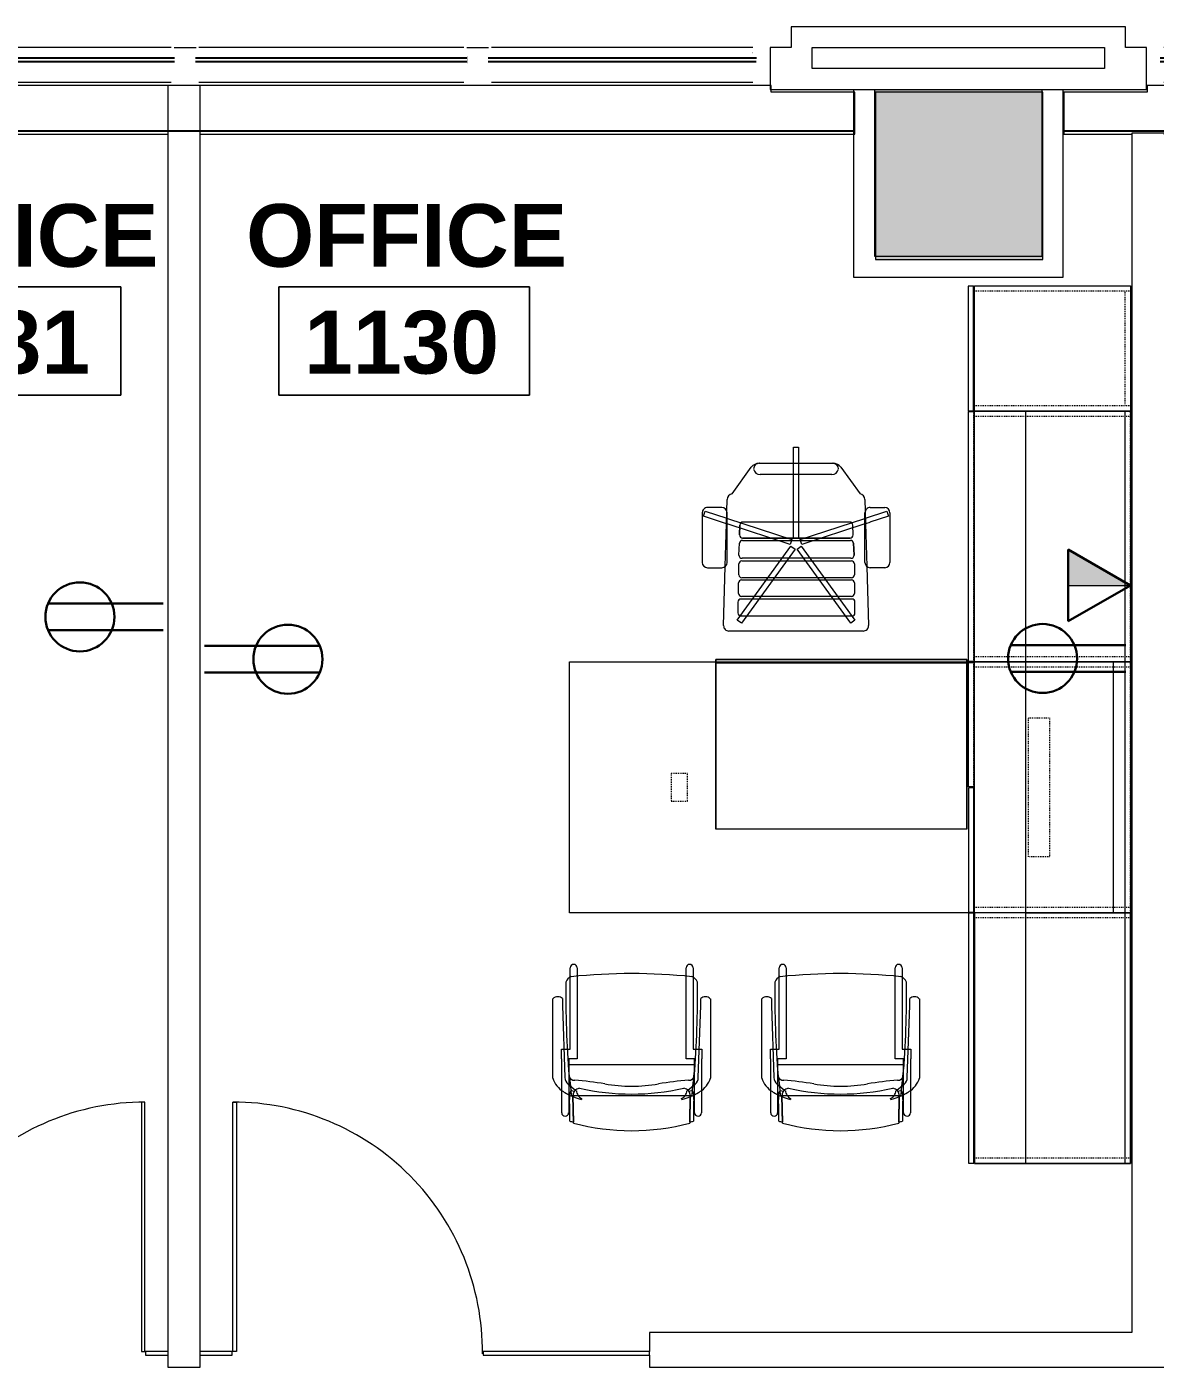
# Model space of a CAD drawing. Header units: inches. Extents: x -1221 to 179, y -822 to 880.
# Drawn here: x -557.8 to -395.8, y 661.3 to 853.7 of the extents above; entities that cross this region are included whole.
import ezdxf
from ezdxf.xclip import XClip

# ---------------------------------------------------------------- set-up
doc = ezdxf.new("R2010")
doc.units = ezdxf.units.IN
doc.header["$MEASUREMENT"] = 0
doc.header["$XCLIPFRAME"] = 2
doc.linetypes.add('L1$0$2DASHES', pattern=[163.199999, 71.999999, -24, 9.6, -24, 9.6, -24])
doc.linetypes.add('X1$0$Dash', pattern=[0.25, 0.125, -0.125])
doc.layers.add('L1$0$A-Anno-Revs-FinF', color=181, linetype='Continuous')
doc.layers.add('L1$0$GLZ_GLAZING', color=7, linetype='Continuous')
for name, color, linetype, lineweight in [('L1$0$ArchiCAD Windows_Pen_No__4', 4, 'Continuous', 9), ('L1$0$BB Columns_Pen_No__3', 7, 'Continuous', 20), ('L1$0$BB Columns_Pen_No__7', 7, 'Continuous', 20), ('L1$0$BB Columns_Pen_No__95', 8, 'Continuous', 20), ('L1$0$BB Shell_Pen_No__100', 7, 'Continuous', 20), ('X1$0$18_0109_REV_dwg _7_', 8, 'Continuous', 9), ('X1$0$A-ANNO-NOTE', 131, 'Continuous', 30), ('X1$0$A-AREA-IDEN', 2, 'Continuous', 9), ('X1$0$A-DOOR', 31, 'Continuous', 13), ('X1$0$A-WALL', 113, 'Continuous', 9), ('X1$0$I-FURN', 30, 'Continuous', 9), ('X1$0$I-FURN-PNLS', 30, 'X1$0$Dash', 9), ('X1$0$I-WALL', 2, 'Continuous', 9), ('X1$0$S-COLS', 52, 'Continuous', 9)]:
    doc.layers.add(name, color=color, linetype=linetype, lineweight=lineweight)
doc.styles.add('X1$0$Swis721 Lt BT_B', font='', dxfattribs={"height": 9})
doc.styles.get('X1$0$Swis721 Lt BT_B').set_extended_font_data('Swis721 Lt BT', bold=True)

# ---------------------------------------------------------------- blocks, each defined once
blk = doc.blocks.new('L1$0$window-fixed')
at = {"layer": 'L1$0$ArchiCAD Windows_Pen_No__4', "linetype": 'L1$0$2DASHES'}
for p, q in [((-6723.6, 3788.31), (-6761.1, 3788.31)), ((-6681.6, 3788.31), (-6719.6, 3788.31)), ((-6640.1, 3788.31), (-6677.6, 3788.31)), ((-6723.6, 3783.31), (-6761.1, 3783.31)), ((-6681.6, 3783.31), (-6719.6, 3783.31)), ((-6640.09, 3783.31), (-6677.6, 3783.31))]:
    blk.add_line(p, q, dxfattribs=at)
at = {"layer": 'L1$0$ArchiCAD Windows_Pen_No__4', "linetype": 'Continuous'}
for p, q in [((-6723.17, 3788.31), (-6721.6, 3788.31)), ((-6721.6, 3788.31), (-6720.02, 3788.31)), ((-6681.17, 3788.31), (-6679.6, 3788.31)), ((-6679.6, 3788.31), (-6678.02, 3788.31))]:
    blk.add_line(p, q, dxfattribs=at)
at = {"layer": 'L1$0$GLZ_GLAZING', "color": 30, "linetype": 'Continuous'}
for p, q in [((-6723.1, 3786.81), (-6761.6, 3786.81)), ((-6761.6, 3786.32), (-6723.1, 3786.31)), ((-6681.1, 3786.81), (-6720.1, 3786.81)), ((-6720.1, 3786.32), (-6681.1, 3786.31)), ((-6639.59, 3786.81), (-6678.1, 3786.81)), ((-6678.1, 3786.32), (-6639.6, 3786.31))]:
    blk.add_line(p, q, dxfattribs=at)
at = {"layer": 'L1$0$GLZ_GLAZING', "color": 30, "linetype": 'Continuous', "const_width": 0.00174}
for points in [[(-6763.6, 3783.31), (-6761.1, 3783.31), (-6761.1, 3786.06), (-6761.6, 3786.06), (-6761.6, 3787.06), (-6761.1, 3787.06), (-6761.1, 3788.31), (-6763.6, 3788.31), (-6763.6, 3787.06), (-6763.6, 3787.06), (-6763.6, 3786.06), (-6763.6, 3786.06)], [(-6723.1, 3786.06), (-6723.1, 3787.06), (-6761.6, 3787.06), (-6761.6, 3786.07), (-6723.1, 3786.06)], [(-6719.6, 3783.31), (-6723.6, 3783.31), (-6723.6, 3786.06), (-6723.1, 3786.06), (-6723.1, 3787.06), (-6723.6, 3787.06), (-6723.6, 3788.31), (-6719.6, 3788.31), (-6719.6, 3787.06), (-6720.1, 3787.06), (-6720.1, 3786.06), (-6719.6, 3786.06)], [(-6681.1, 3786.06), (-6681.1, 3787.06), (-6720.1, 3787.06), (-6720.1, 3786.07), (-6681.59, 3786.06)], [(-6677.6, 3783.31), (-6681.6, 3783.31), (-6681.6, 3786.06), (-6681.1, 3786.06), (-6681.1, 3787.06), (-6681.6, 3787.06), (-6681.6, 3788.31), (-6677.6, 3788.31), (-6677.6, 3787.06), (-6678.1, 3787.06), (-6678.1, 3786.06), (-6677.6, 3786.06)], [(-6639.59, 3786.06), (-6639.59, 3787.06), (-6678.1, 3787.06), (-6678.1, 3786.07), (-6639.59, 3786.06)]]:
    blk.add_lwpolyline(points, close=True, dxfattribs=at)
blk.add_lwpolyline([(-6637.6, 3783.31), (-6637.6, 3788.31), (-6640.1, 3788.31), (-6640.09, 3787.06), (-6639.59, 3787.06), (-6639.59, 3786.06), (-6640.09, 3786.06), (-6640.09, 3783.31), (-6637.6, 3783.31)], dxfattribs=at)
blk = doc.blocks.new('L1')
at = {"layer": 'L1$0$BB Columns_Pen_No__95', "linetype": 'Continuous', "lineweight": 0, "true_color": 0x3f3f3f}
blk.add_hatch(color=250, dxfattribs=at).paths.add_polyline_path([(-6802.69, 3767.32), (-6802.69, 3743.32), (-6778.69, 3743.32), (-6778.69, 3767.32)])
at = {"layer": 'L1$0$A-Anno-Revs-FinF'}
for p, q in [((-6805.69, 3761.32), (-6955.69, 3761.32)), ((-6625.69, 3761.32), (-6775.69, 3761.32))]:
    blk.add_line(p, q, dxfattribs=at)
at = {"layer": 'L1$0$BB Columns_Pen_No__3', "linetype": 'Continuous'}
for p, q in [((-6805.69, 3740.32), (-6805.69, 3767.32)), ((-6775.69, 3767.32), (-6775.69, 3740.32)), ((-6775.69, 3740.32), (-6805.69, 3740.32))]:
    blk.add_line(p, q, dxfattribs=at)
at = {"layer": 'L1$0$BB Columns_Pen_No__7', "linetype": 'Continuous', "flags": 128}
blk.add_lwpolyline([(-6802.69, 3767.32), (-6778.69, 3767.32), (-6778.69, 3743.32), (-6802.69, 3743.32)], close=True, dxfattribs=at)
at = {"layer": 'L1$0$BB Shell_Pen_No__100', "linetype": 'Continuous'}
blk.add_line((-6763.69, 3767.32), (-6763.69, 3773.32), dxfattribs=at)
at = {"layer": 'L1$0$BB Shell_Pen_No__100', "linetype": 'Continuous', "flags": 128}
for points in [[(-6814.69, 3776.32), (-6814.69, 3773.32)], [(-6766.69, 3776.32), (-6814.69, 3776.32)], [(-6766.69, 3773.32), (-6766.69, 3776.32)], [(-6817.69, 3773.32), (-6817.69, 3767.32), (-6769.69, 3767.32)], [(-6814.69, 3773.32), (-6817.69, 3773.32)], [(-6811.69, 3770.32), (-6811.69, 3773.32)], [(-6811.69, 3773.32), (-6769.69, 3773.32)], [(-6769.69, 3773.32), (-6769.69, 3770.32)], [(-6763.69, 3773.32), (-6766.69, 3773.32)], [(-6769.69, 3770.32), (-6811.69, 3770.32)], [(-6769.69, 3767.32), (-6763.69, 3767.32)]]:
    blk.add_lwpolyline(points, dxfattribs=at)
at = {"layer": 'L1$0$A-Anno-Revs-FinF'}
for p in [(-180.09, -14.99), (-0.09, -14.99)]:
    blk.add_blockref('L1$0$window-fixed', p, dxfattribs=at)
blk = doc.blocks.new('X1$0$F - EXECUTIVE DESK 2 - F - EXECUTIVE DESK 2-V7-FIRST FLOOR POWER _ SIGNAL')
at = {"layer": 'X1$0$I-FURN'}
for p, q in [((23.5, -35.87), (23.5, -12)), ((23.5, -12), (23.5, -35.86)), ((23.5, -12), (59.5, -12)), ((23.5, -12), (59.5, -12)), ((59.5, -35.86), (59.5, -12)), ((59.5, -12), (59.5, -35.87)), ((23.5, -35.87), (23.5, -35.99)), ((23.5, -36), (23.5, -35.87)), ((23.5, -35.87), (23.5, -36)), ((23.5, -35.93), (23.5, -35.87)), ((59.5, -35.87), (23.5, -35.87)), ((59.5, -35.87), (23.5, -35.87)), ((23.5, -35.99), (23.5, -35.93)), ((23.5, -36), (23.5, -36.1)), ((23.5, -36.37), (23.5, -36)), ((23.5, -36.14), (23.5, -36)), ((23.5, -36.02), (23.5, -36.08)), ((23.5, -36.13), (23.5, -36.17)), ((23.5, -36.17), (23.5, -36.14)), ((23.5, -36.17), (23.5, -36.22)), ((23.5, -36.17), (23.5, -36.18)), ((23.5, -36.18), (23.5, -36.17)), ((23.5, -36.22), (23.5, -36.37)), ((23.5, -36.37), (59.5, -36.37)), ((59.5, -35.87), (59.5, -35.93)), ((59.5, -36), (59.5, -35.87)), ((59.5, -35.87), (59.5, -36)), ((59.5, -35.99), (59.5, -35.87)), ((59.5, -35.93), (59.5, -35.99)), ((59.5, -36), (59.5, -36.05)), ((59.5, -36), (59.5, -36.22)), ((59.5, -36.1), (59.5, -36)), ((59.5, -36.08), (59.5, -36.02)), ((59.5, -36.05), (59.5, -36.18)), ((59.5, -36.18), (59.5, -36.13)), ((59.5, -36.37), (59.5, -36.17)), ((59.5, -36.22), (59.5, -36.3)), ((59.5, -36.3), (59.5, -36.35)), ((59.5, -36.35), (59.5, -36.37)), ((37.84, -49.71), (37.6, -41.21)), ((38.35, -40.44), (57.65, -40.44)), ((39.56, -42.02), (40.16, -41.57)), ((47.26, -52.62), (39.56, -42.02)), ((40.16, -41.57), (47.86, -52.17)), ((48.14, -52.17), (55.84, -41.57)), ((56.44, -42.02), (48.74, -52.62)), ((55.84, -41.57), (56.44, -42.02)), ((58.4, -41.21), (58.16, -49.71)), ((39.55, -43.05), (39.55, -44.59)), ((39.55, -43.05), (39.55, -44.59)), ((55.91, -42.61), (39.99, -42.61)), ((55.91, -42.61), (39.99, -42.61)), ((56.35, -44.59), (56.35, -43.05)), ((56.35, -44.59), (56.35, -43.05)), ((39.61, -47.35), (39.61, -45.85)), ((39.61, -47.35), (39.61, -45.85)), ((39.99, -45.03), (55.9, -45.03)), ((39.99, -45.03), (55.9, -45.03)), ((40.06, -45.41), (55.82, -45.41)), ((40.06, -45.41), (55.82, -45.41)), ((56.26, -45.85), (56.26, -47.35)), ((56.26, -45.85), (56.26, -47.35)), ((55.82, -47.79), (40.06, -47.79)), ((55.82, -47.79), (40.06, -47.79)), ((40.06, -48.07), (55.78, -48.07)), ((40.06, -48.07), (55.78, -48.07)), ((35.28, -49.53), (37.36, -49.53)), ((38.06, -57.42), (37.84, -49.74)), ((39.61, -50.08), (39.61, -48.51)), ((39.61, -50.08), (39.61, -48.51)), ((56.22, -48.51), (56.22, -50.08)), ((56.22, -48.51), (56.22, -50.08)), ((58.16, -49.74), (57.94, -57.42)), ((60.72, -49.53), (58.64, -49.53)), ((34.54, -57.42), (34.54, -50.28)), ((38.11, -50.28), (38.11, -57.42)), ((39.76, -53.03), (39.68, -51.34)), ((39.68, -51.34), (39.76, -53.03)), ((55.78, -50.52), (40.06, -50.52)), ((55.78, -50.52), (40.06, -50.52)), ((40.12, -50.88), (55.75, -50.88)), ((40.12, -50.88), (55.75, -50.88)), ((56.19, -51.34), (56.11, -53.03)), ((56.19, -51.34), (56.11, -53.03)), ((57.9, -50.28), (57.9, -57.42)), ((61.47, -57.42), (61.47, -50.28)), ((38.11, -55.82), (47.17, -52.87)), ((47.41, -53.59), (38.15, -56.6)), ((55.67, -53.45), (40.2, -53.45)), ((55.67, -53.45), (40.2, -53.45)), ((55.67, -53.79), (40.24, -53.79)), ((40.24, -53.79), (55.67, -53.79)), ((47.17, -52.87), (47.41, -53.59)), ((47.86, -52.17), (47.26, -52.62)), ((47.63, -53.75), (48.38, -53.75)), ((47.63, -64.52), (47.63, -53.75)), ((48.74, -52.62), (48.14, -52.17)), ((48.38, -53.75), (48.38, -64.52)), ((48.6, -53.59), (48.83, -52.87)), ((57.85, -56.6), (48.6, -53.59)), ((48.83, -52.87), (57.9, -55.82)), ((39.8, -54.24), (39.84, -55.66)), ((39.8, -54.24), (39.84, -55.66)), ((56.07, -55.66), (56.11, -54.24)), ((56.11, -54.24), (56.07, -55.66)), ((34.71, -56.92), (37.41, -56.05)), ((34.95, -57.64), (34.71, -56.92)), ((38.04, -56.63), (34.95, -57.64)), ((37.42, -56.04), (38.01, -55.85)), ((38.01, -55.85), (38.11, -55.82)), ((38.11, -56.61), (38.04, -56.63)), ((38.06, -57.65), (38.06, -57.47)), ((38.11, -59.31), (38.06, -57.65)), ((40.28, -56.09), (55.63, -56.09)), ((40.28, -56.09), (55.63, -56.09)), ((57.94, -57.65), (57.89, -59.31)), ((57.9, -55.82), (57.99, -55.85)), ((57.96, -56.63), (57.9, -56.61)), ((57.94, -57.47), (57.94, -57.65)), ((61.06, -57.64), (57.96, -56.63)), ((57.99, -55.85), (61.29, -56.92)), ((61.29, -56.92), (61.06, -57.64)), ((37.36, -58.17), (35.28, -58.17)), ((58.64, -58.17), (60.72, -58.17)), ((41.56, -63.98), (38.81, -60.13)), ((57.19, -60.13), (54.44, -63.98)), ((42.87, -62.9), (53.13, -62.9)), ((53.31, -64.52), (42.69, -64.52)), ((53.27, -64.52), (42.73, -64.52)), ((47.63, -66.85), (47.63, -64.52)), ((48.38, -64.52), (48.38, -66.85)), ((48.38, -66.85), (47.63, -66.85))]:
    blk.add_line(p, q, dxfattribs=at)
for centre, radius, start, end in [((38.35, -41.19), 0.75, 90, 181.6253), ((57.65, -41.19), 0.75, 358.3747, 90), ((35.28, -50.28), 0.746, 90, 180), ((37.36, -50.28), 0.746, 0, 90), ((58.64, -50.28), 0.746, 90, 180), ((60.72, -50.28), 0.746, 0, 90), ((35.28, -57.42), 0.746, 180, 270), ((37.36, -57.42), 0.746, 270, 0), ((58.64, -57.42), 0.746, 180, 270), ((60.72, -57.42), 0.746, 270, 0), ((38.97, -59.29), 0.861, 181.6253, 259.2912), ((57.03, -59.29), 0.861, 280.7088, 358.3747), ((42.87, -63.87), 0.972, 90, 170), ((53.13, -63.87), 0.972, 10, 90), ((42.72, -63.02), 1.5, 219.5448, 268.6344), ((42.73, -63.71), 0.819, 180, 270), ((53.27, -63.71), 0.819, 270, 0), ((53.28, -63.02), 1.5, 271.3656, 320.4552)]:
    blk.add_arc(centre, radius, start, end, dxfattribs=at)
for centre, major_axis, ratio, start_param, end_param in [((39.99, -43.05), (0.441, 0), 0.994522, 1.570796, 3.141593), ((39.99, -43.05), (0.441, 0), 0.994522, 1.570796, 3.141593), ((55.91, -43.05), (0.441, 0), 0.994522, 0, 1.570796), ((55.91, -43.05), (0.441, 0), 0.994522, 0, 1.570796), ((39.99, -44.59), (0.441, 0), 0.994522, 3.141593, 4.712389), ((39.99, -44.59), (-0.441, 0), 0.994522, 0, 1.570796), ((40.06, -45.85), (0.441, 0), 0.999591, 1.570796, 3.141593), ((40.06, -45.85), (0.441, 0), 0.999591, 1.570796, 3.141593), ((55.82, -45.85), (0.441, 0), 0.999591, 0, 1.570796), ((55.82, -45.85), (-0.441, 0), 0.999591, 3.141593, 4.712389), ((55.9, -44.59), (-0.442, 0), 0.994522, 1.570796, 3.141593), ((55.9, -44.59), (-0.442, 0), 0.994522, 1.570796, 3.141593), ((40.06, -47.35), (0.441, 0), 0.999591, 3.141593, 4.712389), ((40.06, -47.35), (-0.441, 0), 0.999591, 0, 1.570796), ((40.06, -48.51), (0.441, 0), 0.999403, 1.570796, 3.141593), ((40.06, -48.51), (0.441, 0), 0.999403, 1.570796, 3.141593), ((55.78, -48.51), (0.441, 0), 0.999403, 0, 1.570796), ((55.78, -48.51), (0.441, 0), 0.999403, 0, 1.570796), ((55.82, -47.35), (0.441, 0), 0.999591, 4.712389, 6.283185), ((55.82, -47.35), (0.441, 0), 0.999591, 4.712389, 6.283185), ((40.06, -50.08), (0.441, 0), 0.999403, 3.141593, 4.712389), ((40.06, -50.08), (0.441, 0), 0.999403, 3.141593, 4.712389), ((40.12, -51.32), (0.441, 0), 0.998574, 1.570796, 3.191177), ((40.12, -51.32), (0.441, 0), 0.998574, 1.570796, 3.191177), ((55.75, -51.32), (0.441, 0), 0.998574, 6.233601, 7.853982), ((55.75, -51.32), (0.441, 0), 0.998574, 6.233601, 7.853982), ((55.78, -50.08), (0.441, 0), 0.999403, 4.712389, 6.283185), ((55.78, -50.08), (0.441, 0), 0.999403, 4.712389, 6.283185), ((40.2, -53.01), (0.441, 0), 0.998574, 3.191177, 4.712389), ((40.2, -53.01), (0.441, 0), 0.998574, 3.191177, 4.712389), ((40.24, -54.23), (0.441, 0), 0.99965, 1.570796, 3.16704), ((40.24, -54.23), (0.441, 0), 0.99965, 1.570796, 3.16704), ((55.67, -53.01), (0.441, 0), 0.998574, 4.712389, 6.233601), ((55.67, -53.01), (0.441, 0), 0.998574, 4.712389, 6.233601), ((55.67, -54.23), (0.441, 0), 0.99965, 6.257738, 7.853982), ((55.67, -54.23), (0.441, 0), 0.99965, 6.257738, 7.853982), ((40.28, -55.65), (0.441, 0), 0.99965, 3.16704, 4.712389), ((40.28, -55.65), (0.441, 0), 0.99965, 3.16704, 4.712389), ((55.63, -55.65), (0.441, 0), 0.99965, 4.712389, 6.257738), ((55.63, -55.65), (0.441, 0), 0.99965, 4.712389, 6.257738)]:
    blk.add_ellipse(centre, major_axis=major_axis, ratio=ratio, start_param=start_param, end_param=end_param, dxfattribs=at)
at = {"layer": 'X1$0$I-FURN-PNLS', "linetype": 'Continuous'}
for p, q in [((0, 36), (15, 36)), ((0, 0), (0, 36)), ((0, 36), (0, 0)), ((15, 36), (0, 36)), ((0, 36), (15, 36)), ((0, 0), (0, 36)), ((0.75, 36), (0.75, 0)), ((15, 36), (22.38, 36)), ((22.38, 36), (15, 36)), ((15, 36), (15, 0)), ((22.38, 36), (22.38, 0)), ((22.38, 0), (22.38, 36)), ((22.5, 35.94), (22.5, 0.06)), ((23.25, 35.94), (22.5, 35.94)), ((23.25, 0.06), (23.25, 35.94)), ((0, 0), (0.75, 0)), ((0, -72), (0, 0)), ((0, 0), (0.75, 0)), ((0, -72), (0, 0)), ((0, 0), (0.75, 0)), ((15, 0), (0, 0)), ((0.75, 0), (0.75, -72)), ((0.75, 0), (0.75, -72)), ((0.75, 0), (2.5, 0)), ((2.5, -36), (2.5, 0)), ((2.5, 0), (15, 0)), ((2.5, 0), (15, 0)), ((15, 0), (80.5, 0)), ((15, 0), (22.38, 0)), ((22.38, 0), (22.38, -36)), ((22.5, 0.06), (23.25, 0.06)), ((80.5, 0), (80.5, -36)), ((0, 0), (15, 0)), ((0, -72), (0, 0)), ((0, -72), (0, 0)), ((0, 0), (0.75, 0)), ((0, -36), (0, 0)), ((0.75, 0), (0.75, -72)), ((0.75, 0), (2.5, 0)), ((2.5, 0), (15, 0)), ((15, 0), (15, -72)), ((15, 0), (22.38, 0)), ((22.38, 0), (22.38, -36)), ((23.25, -0.06), (22.5, -0.06)), ((22.5, -0.06), (22.5, -17.94)), ((23.25, -17.94), (23.25, -0.06)), ((23.5, -36.37), (23.5, -12)), ((23.5, -12), (59.5, -12)), ((59.5, -12), (59.5, -36.37)), ((22.5, -17.94), (23.25, -17.94)), ((22.5, -18.06), (23.25, -18.06)), ((22.5, -35.94), (22.5, -18.06)), ((23.25, -18.06), (23.25, -35.94)), ((0, -36), (0.75, -36)), ((0, -72), (0, -36)), ((0.75, -36), (0, -36)), ((0.75, -36), (2.5, -36)), ((2.5, -36), (0.75, -36)), ((15, -36), (2.5, -36)), ((2.5, -36), (15, -36)), ((15, -36), (2.5, -36)), ((80.5, -36), (15, -36)), ((15, -36), (22.38, -36)), ((22.38, -36), (15, -36)), ((22.38, -36), (22.38, -72)), ((22.38, -36), (22.38, -72)), ((23.25, -35.94), (22.5, -35.94)), ((22.5, -36.06), (23.25, -36.06)), ((22.5, -71.94), (22.5, -36.06)), ((23.25, -36.06), (23.25, -71.94)), ((59.5, -36.37), (23.5, -36.37)), ((15, -72), (0, -72)), ((0.75, -72), (0, -72)), ((0.75, -72), (0, -72)), ((0.75, -72), (0, -72)), ((0, -72), (22.38, -72)), ((0, -90), (0, -72)), ((0.75, -72), (0, -72)), ((15, -72), (0.75, -72)), ((15, -72), (0.75, -72)), ((22.38, -72), (15, -72)), ((22.38, -72), (15, -72)), ((22.38, -72), (22.38, -90)), ((23.25, -71.94), (22.5, -71.94)), ((23.28, -72.06), (22.53, -72.06)), ((22.53, -72.06), (22.53, -89.94)), ((23.28, -89.94), (23.28, -72.06)), ((22.38, -90), (0, -90)), ((22.53, -89.94), (23.28, -89.94))]:
    blk.add_line(p, q, dxfattribs=at)
at = {"layer": 'X1$0$I-FURN-PNLS'}
for p, q in [((0, 0), (0, 36)), ((0, 35.25), (15, 35.25)), ((15, 35.25), (22.38, 35.25)), ((22.38, 0), (22.38, 36)), ((22.5, 0.06), (22.5, 35.94)), ((0, 0.75), (15, 0.75)), ((0, 0), (0, -72)), ((15, 0.75), (22.38, 0.75)), ((22.38, 0), (22.38, -36)), ((0, 0), (0, -36)), ((0, -0.75), (0.75, -0.75)), ((0.75, -0.75), (2.5, -0.75)), ((2.5, -0.75), (15, -0.75)), ((15, -0.75), (22.38, -0.75)), ((22.5, -17.94), (22.5, -0.06)), ((11.63, -8), (14.63, -8)), ((11.63, -28), (11.63, -8)), ((14.63, -8), (14.63, -28)), ((63.57, -16.03), (63.57, -19.97)), ((65.93, -16.03), (63.57, -16.03)), ((65.93, -19.97), (65.93, -16.03)), ((22.5, -18.06), (22.5, -35.94)), ((63.57, -19.97), (65.93, -19.97)), ((14.63, -28), (11.63, -28)), ((0, -35.25), (0.75, -35.25)), ((0, -36), (0, -72)), ((0.75, -35.25), (2.5, -35.25)), ((2.5, -35.25), (15, -35.25)), ((15, -35.25), (22.38, -35.25)), ((22.38, -36), (22.38, -72)), ((22.5, -36.06), (22.5, -71.94)), ((0, -36.75), (0.75, -36.75)), ((0.75, -36.75), (15, -36.75)), ((15, -36.75), (22.38, -36.75)), ((0, -71.25), (0.75, -71.25)), ((0, -72.75), (22.38, -72.75)), ((0.75, -71.25), (15, -71.25)), ((0.75, -72.75), (0.75, -89.25)), ((15, -71.25), (22.38, -71.25)), ((22.53, -89.94), (22.53, -72.06)), ((0, -89.25), (22.38, -89.25))]:
    blk.add_line(p, q, dxfattribs=at)
blk = doc.blocks.new('X1$0$F-Haworth_Chair_X99-Seminar - X99 Seminar Chair with Glides-V8-FIRST FLOOR POWER _ SIGNAL')
at = {"layer": 'X1$0$I-FURN'}
for p, q in [((-8.82, 9.44), (-8.82, 10.78)), ((-7.83, 10.78), (-7.83, 9.57)), ((7.83, 9.57), (7.83, 10.78)), ((8.82, 10.78), (8.82, 9.44)), ((-8.82, 9.36), (-8.82, 9.44)), ((-8.82, -0.89), (-8.82, 9.36)), ((-7.83, 9.57), (-7.83, -2.27)), ((7.83, -2.27), (7.83, 9.57)), ((8.82, 9.44), (8.82, 9.36)), ((8.82, 9.36), (8.82, -0.89)), ((-11.32, 5.48), (-11.3, 6.32)), ((-9.92, 6.36), (-9.92, 5.36)), ((9.92, 5.36), (9.92, 6.36)), ((11.3, 6.32), (11.32, 5.48)), ((-11.32, -5.06), (-11.32, 5.48)), ((-9.92, 5.36), (-9.57, -4.97)), ((9.57, -4.97), (9.92, 5.36)), ((11.32, 5.48), (11.32, -5.06)), ((-10.07, -0.89), (-9.71, -0.89)), ((-10.07, -2.27), (-10.07, -0.89)), ((-9.71, -0.89), (-9.2, -0.89)), ((-9.2, -0.89), (-8.82, -0.89)), ((8.82, -0.89), (9.2, -0.89)), ((9.2, -0.89), (9.71, -0.89)), ((9.71, -0.89), (10.07, -0.89)), ((10.07, -0.89), (10.07, -2.27)), ((-10.04, -2.27), (-10.07, -2.27)), ((-10.04, -4.99), (-10.04, -2.27)), ((-9.07, -3.12), (9.07, -3.12)), ((-9.07, -3.2), (-9.07, -3.12)), ((-8.9, -4.8), (-9.07, -3.2)), ((-9.04, -2.27), (-9.04, -3.12)), ((-7.83, -2.27), (-9.04, -2.27)), ((-9.04, -3.12), (-9.04, -3.43)), ((-9.04, -3.43), (-9.04, -3.62)), ((-9.04, -3.62), (-9.04, -5.99)), ((9.04, -2.27), (7.83, -2.27)), ((9.07, -3.2), (8.9, -4.8)), ((9.04, -3.12), (9.04, -2.27)), ((9.04, -3.43), (9.04, -3.12)), ((9.04, -3.62), (9.04, -3.43)), ((9.04, -5.99), (9.04, -3.62)), ((9.07, -3.12), (9.07, -3.2)), ((10.04, -2.27), (10.04, -4.99)), ((10.07, -2.27), (10.04, -2.27)), ((-10.04, -6.81), (-10.04, -5)), ((-8.88, -4.99), (-8.89, -4.91)), ((-8.75, -6.22), (-8.88, -4.99)), ((8.88, -4.99), (8.75, -6.22)), ((8.89, -4.91), (8.88, -4.99)), ((10.04, -5), (10.04, -6.81)), ((-10.04, -10.02), (-10.04, -6.81)), ((-9.13, -5.92), (-8.07, -6.77)), ((-9.04, -5.99), (-9.04, -7.4)), ((-9.04, -7.4), (-9.04, -10.02)), ((-8.68, -6.87), (-8.75, -6.22)), ((-8.62, -7.42), (-8.68, -6.87)), ((-8.6, -7.6), (-8.62, -7.43)), ((-8.61, -6.81), (-8.23, -6.95)), ((-8.49, -7.6), (-8.56, -7.6)), ((-8.42, -7.57), (-8.34, -11.37)), ((-8.34, -11.52), (-8.42, -7.57)), ((-7.65, -7.6), (-8.4, -7.6)), ((-8.03, -6.81), (-7.95, -6.87)), ((7.65, -7.6), (-7.65, -7.6)), ((8.4, -7.6), (7.65, -7.6)), ((7.95, -6.87), (8.03, -6.81)), ((8.07, -6.77), (9.13, -5.92)), ((8.23, -6.95), (8.61, -6.81)), ((8.34, -11.37), (8.42, -7.57)), ((8.42, -7.57), (8.34, -11.52)), ((8.56, -7.6), (8.49, -7.6)), ((8.62, -7.43), (8.6, -7.6)), ((8.68, -6.87), (8.62, -7.42)), ((8.75, -6.22), (8.68, -6.87)), ((9.04, -7.4), (9.04, -5.99)), ((9.04, -10.02), (9.04, -7.4)), ((10.04, -6.81), (10.04, -10.02)), ((-7.18, -7.99), (-7.21, -8.13)), ((7.21, -8.13), (7.18, -7.99))]:
    blk.add_line(p, q, dxfattribs=at)
for centre, radius, start, end in [((-8.32, 10.78), 0.495, 0, 180), ((0, -75.01), 84.96, 84.1475, 95.8525), ((8.32, 10.78), 0.495, 0, 180), ((-8.21, 8.28), 1.31, 110.0433, 159.9567), ((144.06, 7.32), 153.52, 179.4749, 184.5213), ((8.21, 8.28), 1.31, 20.0433, 69.9567), ((-144.06, 7.32), 153.52, 355.4787, 0.5251), ((-10.58, 5.68), 0.956, 45.8901, 138.1099), ((10.58, 5.68), 0.956, 41.8901, 134.1099), ((-7.87, -3.92), 3.63, 198.1789, 238.0478), ((-8.18, -4.9), 1.39, 182.8013, 227.1078), ((-8.24, -4.59), 0.763, 194.2338, 275.7662), ((-11.32, -48.08), 42.84, 79.9767, 85.7699), ((11.32, -48.08), 42.84, 94.2301, 100.0233), ((8.24, -4.59), 0.763, 264.2338, 345.7662), ((8.18, -4.9), 1.39, 312.8922, 357.1987), ((7.87, -3.92), 3.63, 301.9522, 341.8211), ((-4.71, 1.15), 9.61, 238.0478, 243.9964), ((-5.2, -7.86), 3.74, 170.0936, 184.0143), ((-4.71, 1.15), 9.61, 243.9964, 246.4906), ((-8.28, -7.33), 0.613, 122.5427, 170.0936), ((-4.71, 1.15), 9.61, 246.6393, 247.073), ((-7.37, -7.55), 1.05, 95.9554, 181.1786), ((-7.37, -7.55), 1.05, 145.2002, 181.1786), ((-6.55, -6.76), 1.38, 185.0878, 212.4248), ((-6.55, -6.76), 1.38, 214.0187, 228.4842), ((0, 26.49), 33.83, 257.2285, 282.7715), ((0, 15.97), 22.19, 259.9767, 280.0233), ((6.55, -6.76), 1.38, 297.0503, 325.9813), ((7.37, -7.55), 1.05, 358.8214, 84.0446), ((6.55, -6.76), 1.38, 327.5752, 354.9122), ((7.37, -7.55), 1.05, 358.8214, 34.7998), ((4.71, 1.15), 9.61, 292.927, 293.3607), ((4.71, 1.15), 9.61, 293.5094, 296.0036), ((8.28, -7.33), 0.613, 9.9064, 57.4573), ((5.2, -7.86), 3.74, 355.9857, 9.9064), ((4.71, 1.15), 9.61, 296.0036, 301.9522), ((-36.06, -10.03), 27.2, 357.4882, 4.0143), ((-4.71, 1.15), 9.61, 247.2631, 254.9334), ((-6.55, -6.76), 1.38, 228.4842, 242.9497), ((4.71, 1.15), 9.61, 285.0666, 292.7369), ((36.06, -10.03), 27.2, 175.9857, 182.5118), ((-9.54, -10.02), 0.498, 180, 0), ((0, 20.73), 33.17, 254.4478, 255.4234), ((0, 20.29), 32.89, 255.304, 284.6925), ((0, 20.73), 33.17, 284.5766, 285.5522), ((9.54, -10.02), 0.498, 180, 0)]:
    blk.add_arc(centre, radius, start, end, dxfattribs=at)
blk = doc.blocks.new('X1$0$F-Haworth_Chair_X99-Seminar - X99 Seminar Chair with Glides-V9-FIRST FLOOR POWER _ SIGNAL')
at = {"layer": 'X1$0$I-FURN'}
for p, q in [((-8.82, 9.44), (-8.82, 10.78)), ((-7.83, 10.78), (-7.83, 9.57)), ((7.83, 9.57), (7.83, 10.78)), ((8.82, 10.78), (8.82, 9.44)), ((-8.82, 9.36), (-8.82, 9.44)), ((-8.82, -0.89), (-8.82, 9.36)), ((-7.83, 9.57), (-7.83, -2.27)), ((7.83, -2.27), (7.83, 9.57)), ((8.82, 9.44), (8.82, 9.36)), ((8.82, 9.36), (8.82, -0.89)), ((-11.32, 5.48), (-11.3, 6.32)), ((-9.92, 6.36), (-9.92, 5.36)), ((9.92, 5.36), (9.92, 6.36)), ((11.3, 6.32), (11.32, 5.48)), ((-11.32, -5.06), (-11.32, 5.48)), ((-9.92, 5.36), (-9.57, -4.97)), ((9.57, -4.97), (9.92, 5.36)), ((11.32, 5.48), (11.32, -5.06)), ((-10.07, -0.89), (-9.71, -0.89)), ((-10.07, -2.27), (-10.07, -0.89)), ((-9.71, -0.89), (-9.2, -0.89)), ((-9.2, -0.89), (-8.82, -0.89)), ((8.82, -0.89), (9.2, -0.89)), ((9.2, -0.89), (9.71, -0.89)), ((9.71, -0.89), (10.07, -0.89)), ((10.07, -0.89), (10.07, -2.27)), ((-10.04, -2.27), (-10.07, -2.27)), ((-10.04, -4.99), (-10.04, -2.27)), ((-9.07, -3.12), (9.07, -3.12)), ((-9.07, -3.2), (-9.07, -3.12)), ((-8.9, -4.8), (-9.07, -3.2)), ((-9.04, -2.27), (-9.04, -3.12)), ((-7.83, -2.27), (-9.04, -2.27)), ((-9.04, -3.12), (-9.04, -3.43)), ((-9.04, -3.43), (-9.04, -3.62)), ((-9.04, -3.62), (-9.04, -5.99)), ((9.04, -2.27), (7.83, -2.27)), ((9.07, -3.2), (8.9, -4.8)), ((9.04, -3.12), (9.04, -2.27)), ((9.04, -3.43), (9.04, -3.12)), ((9.04, -3.62), (9.04, -3.43)), ((9.04, -5.99), (9.04, -3.62)), ((9.07, -3.12), (9.07, -3.2)), ((10.04, -2.27), (10.04, -4.99)), ((10.07, -2.27), (10.04, -2.27)), ((-10.04, -6.81), (-10.04, -5)), ((-8.88, -4.99), (-8.89, -4.91)), ((-8.75, -6.22), (-8.88, -4.99)), ((8.88, -4.99), (8.75, -6.22)), ((8.89, -4.91), (8.88, -4.99)), ((10.04, -5), (10.04, -6.81)), ((-10.04, -10.02), (-10.04, -6.81)), ((-9.13, -5.92), (-8.07, -6.77)), ((-9.04, -5.99), (-9.04, -7.4)), ((-9.04, -7.4), (-9.04, -10.02)), ((-8.68, -6.87), (-8.75, -6.22)), ((-8.62, -7.42), (-8.68, -6.87)), ((-8.6, -7.6), (-8.62, -7.43)), ((-8.61, -6.81), (-8.23, -6.95)), ((-8.49, -7.6), (-8.56, -7.6)), ((-8.42, -7.57), (-8.34, -11.37)), ((-8.34, -11.52), (-8.42, -7.57)), ((-7.65, -7.6), (-8.4, -7.6)), ((-8.03, -6.81), (-7.95, -6.87)), ((7.65, -7.6), (-7.65, -7.6)), ((8.4, -7.6), (7.65, -7.6)), ((7.95, -6.87), (8.03, -6.81)), ((8.07, -6.77), (9.13, -5.92)), ((8.23, -6.95), (8.61, -6.81)), ((8.34, -11.37), (8.42, -7.57)), ((8.42, -7.57), (8.34, -11.52)), ((8.56, -7.6), (8.49, -7.6)), ((8.62, -7.43), (8.6, -7.6)), ((8.68, -6.87), (8.62, -7.42)), ((8.75, -6.22), (8.68, -6.87)), ((9.04, -7.4), (9.04, -5.99)), ((9.04, -10.02), (9.04, -7.4)), ((10.04, -6.81), (10.04, -10.02)), ((-7.18, -7.99), (-7.21, -8.13)), ((7.21, -8.13), (7.18, -7.99))]:
    blk.add_line(p, q, dxfattribs=at)
for centre, radius, start, end in [((-8.32, 10.78), 0.495, 0, 180), ((0, -75.01), 84.96, 84.1475, 95.8525), ((8.32, 10.78), 0.495, 0, 180), ((-8.21, 8.28), 1.31, 110.0433, 159.9567), ((144.06, 7.32), 153.52, 179.4749, 184.5213), ((8.21, 8.28), 1.31, 20.0433, 69.9567), ((-144.06, 7.32), 153.52, 355.4787, 0.5251), ((-10.58, 5.68), 0.956, 45.8901, 138.1099), ((10.58, 5.68), 0.956, 41.8901, 134.1099), ((-7.87, -3.92), 3.63, 198.1789, 238.0478), ((-8.18, -4.9), 1.39, 182.8013, 227.1078), ((-8.24, -4.59), 0.763, 194.2338, 275.7662), ((-11.32, -48.08), 42.84, 79.9767, 85.7699), ((11.32, -48.08), 42.84, 94.2301, 100.0233), ((8.24, -4.59), 0.763, 264.2338, 345.7662), ((8.18, -4.9), 1.39, 312.8922, 357.1987), ((7.87, -3.92), 3.63, 301.9522, 341.8211), ((-4.71, 1.15), 9.61, 238.0478, 243.9964), ((-5.2, -7.86), 3.74, 170.0936, 184.0143), ((-4.71, 1.15), 9.61, 243.9964, 246.4906), ((-8.28, -7.33), 0.613, 122.5427, 170.0936), ((-4.71, 1.15), 9.61, 246.6393, 247.073), ((-7.37, -7.55), 1.05, 95.9554, 181.1786), ((-7.37, -7.55), 1.05, 145.2002, 181.1786), ((-6.55, -6.76), 1.38, 185.0878, 212.4248), ((-6.55, -6.76), 1.38, 214.0187, 242.9497), ((0, 26.49), 33.83, 257.2285, 282.7715), ((0, 15.97), 22.19, 259.9767, 280.0233), ((6.55, -6.76), 1.38, 297.0503, 325.9813), ((7.37, -7.55), 1.05, 358.8214, 84.0446), ((6.55, -6.76), 1.38, 327.5752, 354.9122), ((7.37, -7.55), 1.05, 358.8214, 34.7998), ((4.71, 1.15), 9.61, 292.927, 293.3607), ((4.71, 1.15), 9.61, 293.5094, 296.0036), ((8.28, -7.33), 0.613, 9.9064, 57.4573), ((5.2, -7.86), 3.74, 355.9857, 9.9064), ((4.71, 1.15), 9.61, 296.0036, 301.9522), ((-36.06, -10.03), 27.2, 357.4882, 4.0143), ((-4.71, 1.15), 9.61, 247.2631, 254.9334), ((4.71, 1.15), 9.61, 285.0666, 292.7369), ((36.06, -10.03), 27.2, 175.9857, 182.5118), ((-9.54, -10.02), 0.498, 180, 0), ((0, 20.73), 33.17, 254.4478, 255.4234), ((0, 20.29), 32.89, 255.304, 284.6925), ((0, 20.73), 33.17, 284.5766, 285.5522), ((9.54, -10.02), 0.498, 180, 0)]:
    blk.add_arc(centre, radius, start, end, dxfattribs=at)
blk = doc.blocks.new('X1$0$Single Glass Door - 36_ x 84_-5046140-FIRST FLOOR POWER _ SIGNAL')
at = {"layer": 'X1$0$A-DOOR', "lineweight": 20}
for p, q in [((17.40625, 36.0625), (17.40625, 0.25)), ((17.90625, 36.0625), (17.40625, 36.0625)), ((17.90625, 0.25), (17.90625, 36.0625)), ((17.40625, 0.25), (17.90625, 0.25))]:
    blk.add_line(p, q, dxfattribs=at)
at = {"layer": 'X1$0$A-DOOR', "lineweight": 9}
blk.add_arc((17.90625, 0.25), 35.8125, 90, 180.5, dxfattribs=at)
blk = doc.blocks.new('X1$0$Single Glass Door - 36_ x 84_-4893000-FIRST FLOOR POWER _ SIGNAL')
at = {"layer": 'X1$0$A-DOOR', "lineweight": 20}
for p, q in [((17.40625, -0.25), (17.90625, -0.25)), ((17.40625, -36.0625), (17.40625, -0.25)), ((17.90625, -0.25), (17.90625, -36.0625)), ((17.90625, -36.0625), (17.40625, -36.0625))]:
    blk.add_line(p, q, dxfattribs=at)
at = {"layer": 'X1$0$A-DOOR', "lineweight": 9}
blk.add_arc((17.90625, -0.25), 35.8125, 179.5, 270, dxfattribs=at)
blk = doc.blocks.new('X1$0$Walls 3 - Walls 1-5281036-FIRST FLOOR POWER _ SIGNAL')
at = {"layer": 'X1$0$A-WALL'}
for p, q in [((-630.93, 845.31), (-756.93, 845.31)), ((-756.93, 845.31), (-756.93, 844.31)), ((-630.93, 844.31), (-630.93, 845.31)), ((-756.93, 844.31), (-768.93, 844.31)), ((-768.93, 844.31), (-768.93, 838.31)), ((-618.93, 844.31), (-630.93, 844.31)), ((-618.93, 838.31), (-618.93, 844.31)), ((-768.93, 838.31), (-717.53, 838.31)), ((-712.91, 838.31), (-618.93, 838.31))]:
    blk.add_line(p, q, dxfattribs=at)
blk = doc.blocks.new('X1$0$Walls 4 - Walls 1-5281060-FIRST FLOOR POWER _ SIGNAL')
at = {"layer": 'X1$0$A-WALL'}
for p, q in [((-630.93, 845.31), (-756.93, 845.31)), ((-756.93, 845.31), (-756.93, 844.31)), ((-630.93, 844.31), (-630.93, 845.31)), ((-756.93, 844.31), (-768.93, 844.31)), ((-768.93, 844.31), (-768.93, 838.31)), ((-618.93, 844.31), (-630.93, 844.31)), ((-618.93, 838.31), (-618.93, 844.31)), ((-768.93, 838.31), (-759.16, 838.31)), ((-754.54, 838.31), (-618.93, 838.31))]:
    blk.add_line(p, q, dxfattribs=at)
blk = doc.blocks.new('X1$0$Concrete-Rectangular-Column - 24 X 24-V44-FIRST FLOOR POWER _ SIGNAL')
at = {"layer": 'X1$0$S-COLS'}
blk.add_hatch(color=7, dxfattribs=at).paths.add_polyline_path([(-12, -12), (12, -12), (12, 12), (-12, 12), (-12, 11.28)], flags=0)
at = {"layer": 'X1$0$S-COLS', "color": 8, "lineweight": 20}
for p, q in [((12, 12), (-12, 12)), ((-12, 12), (-12, -12)), ((12, -12), (12, 12)), ((-12, -12), (12, -12))]:
    blk.add_line(p, q, dxfattribs=at)
blk = doc.blocks.new('X1$0$Room Tag - Room Name and Number-3379422-FIRST FLOOR POWER _ SIGNAL')
at = {"layer": 'X1$0$A-AREA-IDEN'}
for p, q in [((-0.1881, -0.1636), (-0.1881, -0.0018)), ((-0.1881, -0.0018), (0.1869, -0.0018)), ((0.1869, -0.0018), (-0.1881, -0.0018)), ((-0.1881, -0.0018), (-0.1881, -0.1636)), ((0.1869, -0.0018), (0.1869, -0.1636)), ((0.1869, -0.1636), (0.1869, -0.0018)), ((0.1869, -0.1636), (-0.1881, -0.1636)), ((-0.1881, -0.1636), (0.1869, -0.1636))]:
    blk.add_line(p, q, dxfattribs=at)
blk = doc.blocks.new('X1')
at = {"layer": 'X1$0$A-ANNO-NOTE', "lineweight": 9}
blk.add_hatch(color=256, dxfattribs=at).paths.add_polyline_path([(-399.35, 773.53), (-408.28, 778.69), (-408.28, 773.53)], flags=0)
for p, q in [((-399.35, 773.53), (-408.28, 778.69)), ((-408.28, 778.69), (-408.28, 773.53)), ((-408.28, 773.53), (-399.35, 773.53))]:
    blk.add_line(p, q, dxfattribs=at)
at = {"layer": 'X1$0$A-ANNO-NOTE'}
for p, q in [((-399.35, 773.53), (-408.28, 778.69)), ((-408.28, 768.38), (-408.28, 778.69)), ((-399.35, 773.53), (-408.28, 768.38)), ((-538.19, 770.91), (-554.71, 770.91)), ((-538.19, 767.08), (-554.71, 767.08)), ((-532.26, 764.83), (-515.73, 764.83)), ((-400, 764.94), (-416.53, 764.94)), ((-532.26, 761), (-515.73, 761)), ((-400, 761.11), (-416.53, 761.11))]:
    blk.add_line(p, q, dxfattribs=at)
for centre in [(-550.15, 769), (-520.29, 762.92), (-411.96, 763.03)]:
    blk.add_circle(centre, 4.95, dxfattribs=at)
at = {"layer": 'X1$0$A-WALL', "lineweight": 13}
for p, q in [((-537.53, 845.28), (-537.53, 661.28)), ((-532.91, 845.28), (-537.53, 845.28)), ((-532.91, 661.28), (-532.91, 845.28)), ((-399.16, 838.45), (-399.16, 666.28)), ((-394.54, 838.45), (-399.16, 838.45)), ((-468.37, 663.03), (-468.37, 663.53)), ((-537.53, 661.28), (-532.91, 661.28))]:
    blk.add_line(p, q, dxfattribs=at)
at = {"layer": 'X1$0$I-WALL', "lineweight": 13}
for p, q in [((-399.16, 666.28), (-468.37, 666.28)), ((-468.37, 666.28), (-468.37, 663.53)), ((-537.53, 663.53), (-540.72, 663.53)), ((-540.72, 663.53), (-540.72, 663.03)), ((-540.72, 663.03), (-537.53, 663.03)), ((-528.28, 663.53), (-532.91, 663.53)), ((-532.91, 663.03), (-528.28, 663.03)), ((-528.28, 663.03), (-528.28, 663.53)), ((-468.37, 663.53), (-492.28, 663.53)), ((-492.28, 663.53), (-492.28, 663.03)), ((-492.28, 663.03), (-468.37, 663.03)), ((-468.37, 663.03), (-468.37, 661.28)), ((-468.37, 661.28), (-394.54, 661.28))]:
    blk.add_line(p, q, dxfattribs=at)
at = {"layer": 'X1$0$18_0109_REV_dwg _7_'}
ref = blk.add_blockref('L1', (6366.63, -2922.6), dxfattribs=at)
XClip(ref).set_block_clipping_path([(-7587.3890141857, 2122.8758432012), (-6188.1189173454, 3796.6416784023)])
at = {"layer": 'X1$0$A-AREA-IDEN', "xscale": 95.99999999999994, "yscale": 95.99999999999994, "zscale": 95.99999999999994}
for p in [(-562.24, 816.54), (-503.54, 816.54)]:
    blk.add_blockref('X1$0$Room Tag - Room Name and Number-3379422-FIRST FLOOR POWER _ SIGNAL', p, dxfattribs=at)
at = {"layer": 'X1$0$A-DOOR'}
blk.add_blockref('X1$0$Single Glass Door - 36_ x 84_-5046140-FIRST FLOOR POWER _ SIGNAL', (-558.72, 663.28), dxfattribs=at)
at = {"layer": 'X1$0$A-DOOR', "rotation": 180}
blk.add_blockref('X1$0$Single Glass Door - 36_ x 84_-4893000-FIRST FLOOR POWER _ SIGNAL', (-510.28, 663.28), dxfattribs=at)
at = {"layer": 'X1$0$A-WALL'}
for name, p in [('X1$0$Walls 3 - Walls 1-5281036-FIRST FLOOR POWER _ SIGNAL', (180, 0)), ('X1$0$Walls 4 - Walls 1-5281060-FIRST FLOOR POWER _ SIGNAL', (360, 0))]:
    blk.add_blockref(name, p, dxfattribs=at)
at = {"layer": 'X1$0$I-FURN', "rotation": 180}
blk.add_blockref('X1$0$F - EXECUTIVE DESK 2 - F - EXECUTIVE DESK 2-V7-FIRST FLOOR POWER _ SIGNAL', (-399.35, 726.53), dxfattribs=at)
at = {"layer": 'X1$0$I-FURN'}
for name, p in [('X1$0$F-Haworth_Chair_X99-Seminar - X99 Seminar Chair with Glides-V9-FIRST FLOOR POWER _ SIGNAL', (-470.95, 707.84)), ('X1$0$F-Haworth_Chair_X99-Seminar - X99 Seminar Chair with Glides-V8-FIRST FLOOR POWER _ SIGNAL', (-440.95, 707.84))]:
    blk.add_blockref(name, p, dxfattribs=at)
at = {"layer": 'X1$0$S-COLS'}
blk.add_blockref('X1$0$Concrete-Rectangular-Column - 24 X 24-V44-FIRST FLOOR POWER _ SIGNAL', (-423.93, 832.31), dxfattribs=at)
at = {"layer": 'X1$0$A-AREA-IDEN', "char_height": 9, "attachment_point": 1, "style": 'X1$0$Swis721 Lt BT_B'}
for s, insert, width in [('OFFICE', (-584.98, 828.26), 54.843), ('OFFICE', (-526.29, 828.26), 54.843), ('1131', (-576.65, 812.94), 33.936), ('1130', (-517.95, 812.94), 33.936)]:
    blk.add_mtext(s, dxfattribs=dict(at, insert=insert, width=width))

msp = doc.modelspace()

# ---------------------------------------------------------------- block references
at = {"color": 253}
msp.add_blockref('X1', (0, 0), dxfattribs=at)

doc.saveas('drawing.dxf')
